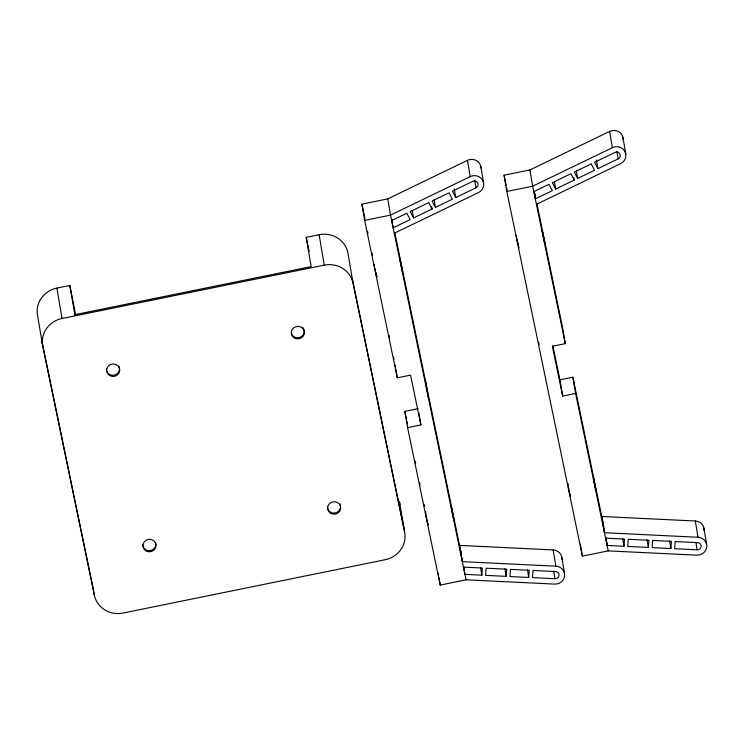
<?xml version="1.0" encoding="UTF-8"?>
<svg xmlns="http://www.w3.org/2000/svg" width="744" height="744" viewBox="0 0 744 744"><rect width="100%" height="100%" fill="white"/><g stroke="black" fill="none" stroke-linecap="round" stroke-linejoin="round"><path stroke-width="1.12" d="M463.661 566.779L464.944 574.359L481.824 575.177L482.326 568.016L463.438 567.095M506.218 576.358L506.72 569.197L486.083 568.193L485.581 575.363L506.218 576.358L504.934 568.769M528.733 577.446L529.235 570.285L510.477 569.374L509.966 576.535L528.733 577.446L527.45 569.867M605.811 537.856L607.095 545.436L623.984 546.254L624.486 539.093L605.597 538.182M648.368 547.435L648.88 540.274L628.243 539.27L627.731 546.44L648.368 547.435L647.085 539.846M670.883 548.523L671.395 541.362L652.637 540.451L652.125 547.621L670.883 548.523L669.6 540.944M555.889 566.184L462.312 561.655L459.56 545.399L553.136 549.928L555.889 566.184A9.421 8.956 -9.6 0 1 564.64 575.586A9.421 8.956 -9.6 0 1 554.615 584.087L466.07 579.809L440.216 585.063L407.591 427.623L420.89 424.917L410.576 375.125L397.277 377.831L364.662 220.382L361.909 204.135L387.764 198.871L467.446 160.36A9.421 8.956 -9.6 0 1 480.996 168.014M394.274 233.272L478.485 192.575A9.421 8.956 -9.6 0 0 482.791 180.513A9.421 8.956 -9.6 0 0 470.199 176.616L390.516 215.128L364.662 220.382M391.642 220.568L406.829 213.23L410.149 219.61L393.148 227.831L391.865 220.243M432.097 209.008L428.777 202.619L410.214 211.594L413.524 217.983L432.097 209.008L431.734 206.841M435.473 207.371L452.352 199.215L449.041 192.826L432.162 200.982L435.473 207.371L434.189 199.783M455.737 197.578L475.993 187.786A3.767 3.581 -9.6 0 0 477.722 182.959A3.767 3.581 -9.6 0 0 472.682 181.397L452.417 191.189L455.737 197.578L454.268 188.911M698.049 537.261L604.463 532.732L601.719 516.485L695.296 521.005L698.049 537.261A9.421 8.956 -9.6 0 1 706.8 546.673A9.421 8.956 -9.6 0 1 696.775 555.164L608.229 550.886L582.375 556.14L506.813 191.459L504.069 175.212L529.923 169.948L609.606 131.437A9.421 8.956 -9.6 0 1 623.137 139.872M536.433 204.349L620.645 163.652A9.421 8.956 -9.6 0 0 624.941 151.59A9.421 8.956 -9.6 0 0 612.349 147.693L532.667 186.205L506.813 191.459M533.801 191.645L548.988 184.307L552.308 190.687L535.299 198.908L534.015 191.32M574.256 180.085L570.936 173.696L552.364 182.671L555.684 189.06L574.256 180.085L573.884 177.918M577.632 178.448L594.512 170.292L591.201 163.903L574.322 172.059L577.632 178.448L576.349 170.86M597.897 168.656L618.152 158.863A3.767 3.581 -9.6 0 0 619.873 154.036A3.767 3.581 -9.6 0 0 614.842 152.483L594.577 162.266L597.897 168.656L596.428 159.988M399.853 504.618A24.506 23.278 -9.6 0 0 399.444 501.605L404.587 532.016A24.506 23.278 -9.6 0 1 385.299 559.693L123.067 613.047A24.506 23.278 -9.6 0 1 94.339 595.135L42.752 346.174L37.609 315.763A24.506 23.278 -9.6 0 1 56.897 288.086L69.824 285.454L75.683 314.963M74.772 314.703L311.15 266.612L306.203 237.364L319.13 234.732A24.506 23.278 -9.6 0 1 347.867 252.635L353.009 283.055L404.587 532.016M42.752 346.174A24.506 23.278 -9.6 0 1 62.04 318.497L324.272 265.143A24.506 23.278 -9.6 0 1 353.009 283.055M536.963 203.958L562.538 327.397L565.291 343.644L552.364 346.276L562.678 396.068L575.605 393.437L572.861 377.189L559.934 379.821L562.678 396.068M407.591 427.623L404.848 411.367L418.147 408.661M697.156 549.797L674.641 548.709L675.152 541.539L697.667 542.636A3.767 3.581 -9.6 0 1 701.164 546.394A3.767 3.581 -9.6 0 1 697.156 549.797L695.873 542.209M554.996 578.72L532.481 577.632L532.992 570.462L555.508 571.55A3.767 3.581 -9.6 0 1 559.004 575.317A3.767 3.581 -9.6 0 1 554.996 578.72L553.713 571.132M516.262 235.374L516.596 236.871M374.102 264.297L374.446 265.794M425.475 512.244L425.819 513.751M567.904 484.502L567.607 483.237L568.053 485.748M518.466 246.524L518.847 248.152L518.466 246.004M376.306 275.447L376.697 277.075L376.306 274.927M427.679 523.404L428.06 525.031L427.679 522.874M569.653 493.616L570.202 496.062L569.755 493.551M518.196 245.25L516.875 238.796M375.72 272.657L376.036 274.173M427.093 520.605L427.409 522.121M534.852 193.766L535.327 196.025M572.861 377.189L603.71 526.073M565.291 343.644L532.667 186.205L529.923 169.948M575.605 393.437L608.229 550.886M552.894 345.867L559.934 379.821M504.069 175.212L506.19 185.433M506.655 187.711L507.129 189.98M538.665 342.212L539.14 344.491M568.462 487.143L568.797 488.771M569.346 492.165L568.342 487.218M391.995 219.285L392.46 221.554M394.813 232.872L461.55 554.996M466.07 579.809L390.516 215.128L387.764 198.871M361.909 204.135L364.96 218.857M367.545 231.319L368.01 233.579M372 252.839L372.465 255.099M376.455 274.359L376.929 276.629M389.131 335.525L389.605 337.795M393.595 357.046L394.06 359.315M404.848 411.367L406.484 419.3M406.959 421.56L407.424 423.829M415.171 461.206L415.645 463.475M419.635 482.726L420.1 484.995M424.089 504.255L424.554 506.515M352.219 278.405L403.806 527.375M306.203 237.364L309.132 251.472M41.971 341.533L93.316 589.36L92.981 587.137M517.192 239.67L517.526 241.326M426.405 516.541L426.749 518.196M375.032 268.593L375.376 270.249M426.749 518.949L426.089 515.676M375.041 269.319L375.376 271.002M569.141 490.454L569.467 492.091M517.87 243.009L518.187 244.599M427.084 519.879L427.4 521.479M375.711 271.932L376.036 273.522M516.606 237.401L516.262 235.569M425.819 514.271L425.428 512.123M374.446 266.324L374.102 264.483M703.898 528.082L706.642 544.338M622.979 137.538L625.732 153.794M616.869 151.283L618.152 158.863M609.606 131.437L612.349 147.693M622.7 538.675L623.984 546.254M554.401 181.471L555.684 189.06M606.025 537.884L606.397 540.051M606.76 542.218L607.123 544.385M602.845 521.925L604.128 529.514M534.601 193.514L534.964 195.681M580.357 544.227L582.375 556.14M561.739 557.005L564.491 573.261M480.819 166.461L483.572 182.717M474.709 180.206L475.993 187.786M467.446 160.36L470.199 176.616M480.54 567.598L481.824 575.177M412.241 210.394L413.524 217.983M464.051 567.886L464.423 570.053M460.685 550.848L461.42 555.182M461.792 557.349L462.154 559.516M425.54 381.216L428.293 397.463M418.872 412.994L420.89 424.917M438.197 573.15L438.569 575.317M438.932 577.484L440.216 585.063M395.083 364.83L395.445 366.997M395.808 369.163L397.277 377.831M319.13 234.732L324.272 265.143M69.824 285.454L74.949 315.335M56.897 288.086L62.04 318.497M92.228 582.654L92.6 584.896M93.549 590.494L94.339 595.135M553.136 549.928A9.421 8.956 -9.6 0 1 561.897 559.339M118.891 366.197A6.594 6.268 -9.6 0 1 114.251 375.19A6.594 6.268 -9.6 0 1 106.401 368.736M155.645 542.581A6.594 6.268 -9.6 0 1 150.251 550.579A6.594 6.268 -9.6 0 1 142.718 544.571M339.887 503.958A6.594 6.268 -9.6 0 1 335.246 512.951A6.594 6.268 -9.6 0 1 327.407 506.497M302.827 327.527A6.594 6.268 -9.6 0 1 301.013 336.827A6.594 6.268 -9.6 0 1 291.592 334.047M695.296 521.005A9.421 8.956 -9.6 0 1 704.047 530.416M593.461 477.974L596.056 490.808L593.461 477.974M542.116 230.11L544.701 242.897L542.116 230.11M399.956 259.033L402.551 271.82L399.956 259.033M451.329 506.98L453.914 519.768L451.329 506.98M295.396 338.511A6.594 6.268 -9.6 0 0 304.37 331.647A6.594 6.268 -9.6 0 0 293.778 327.779A6.594 6.268 -9.6 0 0 295.396 338.511M330.503 513.239A6.594 6.268 -9.6 0 0 340.743 508.291A6.594 6.268 -9.6 0 0 331.266 502.386A6.594 6.268 -9.6 0 0 330.503 513.239M146.28 551.072A6.594 6.268 -9.6 0 0 156.082 545.352A6.594 6.268 -9.6 0 0 146.131 540.209A6.594 6.268 -9.6 0 0 146.28 551.072M109.498 375.488A6.594 6.268 -9.6 0 0 119.747 370.531A6.594 6.268 -9.6 0 0 110.27 364.634A6.594 6.268 -9.6 0 0 109.498 375.488"/></g></svg>
